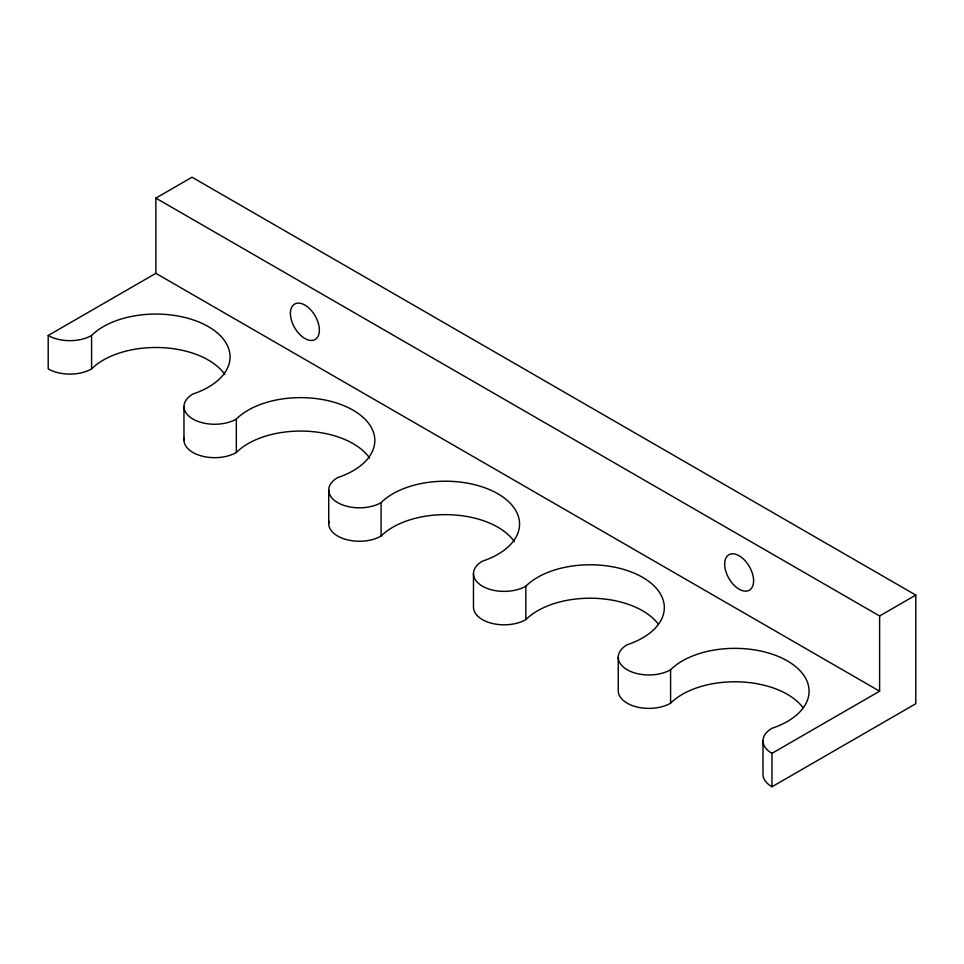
<?xml version="1.0" encoding="UTF-8"?>
<svg xmlns="http://www.w3.org/2000/svg" width="964" height="964" viewBox="0 0 964 964"><rect width="100%" height="100%" fill="white"/><g stroke="black" fill="none" stroke-linecap="round" stroke-linejoin="round"><path stroke-width="1.45" d="M155.855 198.114L879.614 615.984L879.614 691.2L155.855 273.33L155.855 198.114L192.041 177.219L915.8 595.089L915.8 703.732L771.959 786.781A30.679 17.713 0 0 1 762.982 774.249L762.982 740.822M224.817 374.526A74.204 42.838 0 0 0 161.241 347.606A74.204 42.838 0 0 0 91.58 368.911A30.679 17.713 0 0 1 48.2 368.911L48.2 335.484L155.855 273.33M879.614 615.984L915.8 595.089M771.959 786.781L771.959 753.342L879.614 691.2M771.959 753.342A30.679 17.713 0 0 1 771.959 728.302A74.204 42.838 0 0 0 787.335 660.894A74.204 42.838 0 0 0 670.595 669.775L670.595 703.202A30.679 17.713 0 0 1 637.168 707.046A30.679 17.713 0 0 1 618.225 690.682L618.225 657.255M670.595 669.775A30.679 17.713 0 0 1 627.215 669.775A30.679 17.713 0 0 1 627.215 644.723A74.204 42.838 0 0 0 642.578 577.328A74.204 42.838 0 0 0 525.838 586.196L525.838 619.635A30.679 17.713 0 0 1 492.411 623.467A30.679 17.713 0 0 1 473.469 607.103L473.469 573.676M525.838 586.196A30.679 17.713 0 0 1 482.458 586.196A30.679 17.713 0 0 1 482.458 561.156A74.204 42.838 0 0 0 497.822 493.761A74.204 42.838 0 0 0 381.093 502.63L381.093 536.056A30.679 17.713 0 0 1 345.823 539.418A30.679 17.713 0 0 1 328.977 521.223M328.724 490.11L328.724 523.536M381.093 502.63A30.679 17.713 0 0 1 337.701 502.63A30.679 17.713 0 0 1 337.701 477.578A74.204 42.838 0 0 0 353.077 410.182A74.204 42.838 0 0 0 236.337 419.063L236.337 452.49A30.679 17.713 0 0 1 201.078 455.852A30.679 17.713 0 0 1 184.232 437.656M183.967 406.531L183.967 439.958M236.337 419.063A30.679 17.713 0 0 1 192.957 419.063A30.679 17.713 0 0 1 192.957 394.011A74.204 42.838 0 0 0 208.32 326.615A74.204 42.838 0 0 0 91.58 335.484L91.58 368.911M91.58 335.484A30.679 17.713 0 0 1 48.2 335.484M670.595 703.202A74.204 42.838 0 0 1 739.171 681.849A74.204 42.838 0 0 1 803 707.648M525.838 619.635A74.204 42.838 0 0 1 594.414 598.283A74.204 42.838 0 0 1 658.243 624.082M381.093 536.056A74.204 42.838 0 0 1 450.754 514.752A74.204 42.838 0 0 1 514.318 541.66M236.337 452.49A74.204 42.838 0 0 1 305.998 431.173A74.204 42.838 0 0 1 369.574 458.093M290.417 313.421A20.473 11.821 60 0 0 312.131 340.437A20.473 11.821 60 0 0 312.131 311.48A20.473 11.821 60 0 0 290.417 313.421M724.651 564.121A20.473 11.821 60 0 0 746.365 591.137A20.473 11.821 60 0 0 746.365 562.181A20.473 11.821 60 0 0 724.651 564.121"/></g></svg>
